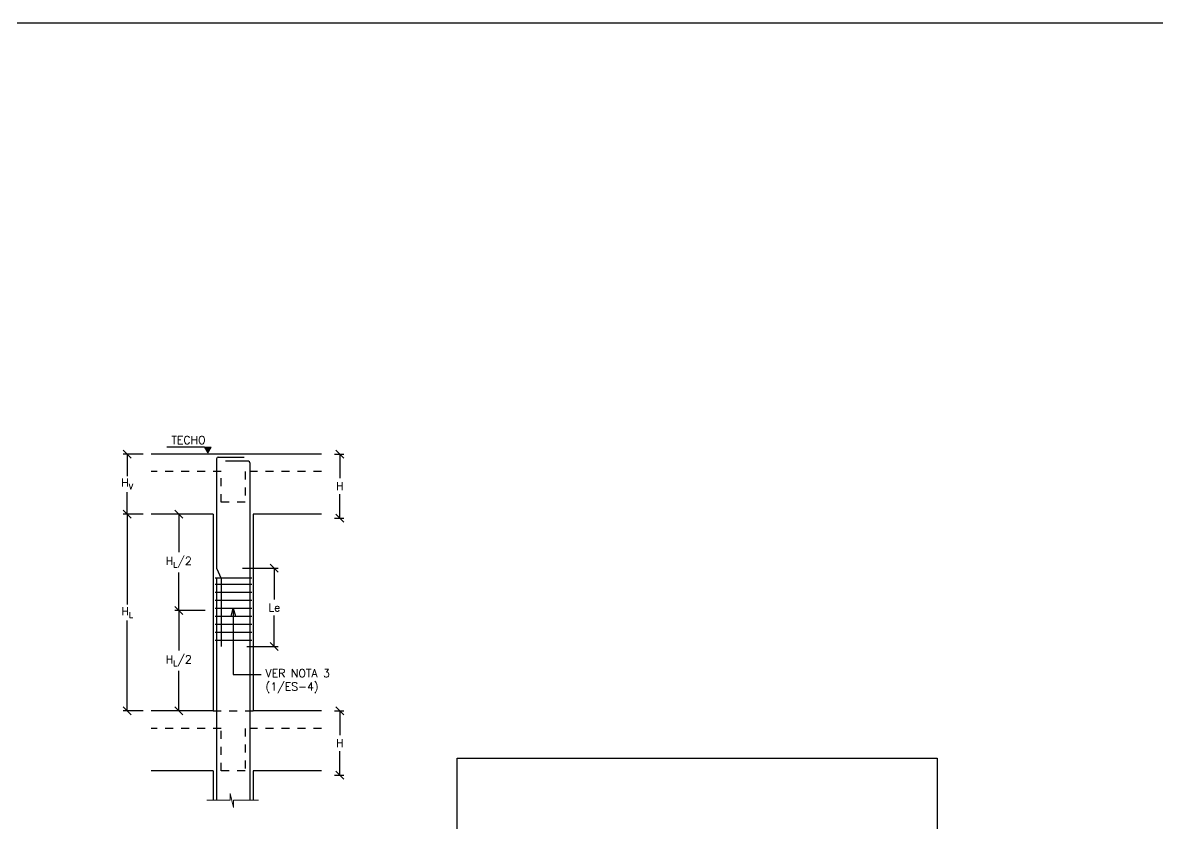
# Model space of a CAD drawing. Header units: metres. Extents: x -25 to 234, y -27 to 52.
# Drawn here: x 186.57 to 200.75, y -4.81 to 5.19 of the extents above; entities that cross this region are included whole.
import ezdxf

# ---------------------------------------------------------------- set-up
doc = ezdxf.new("R2010")
doc.units = ezdxf.units.M
doc.header["$LTSCALE"] = 0.1
doc.header["$MEASUREMENT"] = 0
doc.header["$PDMODE"] = 66
doc.linetypes.add('CONTINUA', pattern=[0])
doc.linetypes.add('HIDDEN', pattern=[0.375, 0.25, -0.125])
for name, color, linetype in [('ACERO', 5, 'Continuous'), ('DIMTEXTO', 4, 'Continuous'), ('DIMZAPATA', 4, 'Continuous'), ('VIGAS-LOSAS', 8, 'Continuous')]:
    doc.layers.add(name, color=color, linetype=linetype)
doc.layers.add('BOVEDILLA', color=8, linetype='Continuous', lineweight=5)
doc.styles.add('SIMPLEX', font='SIMPLEX', dxfattribs={"height": 0.2})
doc.styles.add('SMPLEX', font='simplex.shx')
doc.dimstyles.new('D-50', dxfattribs={"dimscale": 0.5, "dimtxt": 0.2, "dimasz": 0.2, "dimexe": 0.1, "dimexo": 0.2, "dimgap": 0.1, "dimtad": 0, "dimtih": 1, "dimtoh": 1, "dimzin": 0, "dimdsep": 46, "dimtxsty": 'SMPLEX', "dimblk1": 'OBLIQUE', "dimblk2": 'OBLIQUE', "dimsah": 1, "dimcen": 0.2, "dimclrd": 4, "dimclre": 4, "dimclrt": 4, "dimadec": 0, "dimazin": 0, "dimtfac": 1, "dimtmove": 1, "dimatfit": 3, "dimldrblk": 'OPEN30', "dimfxl": 0.1, "dimtolj": 1, "dimtzin": 0, "dimarcsym": 0})
doc.dimstyles.new('DIM-50', dxfattribs={"dimscale": 0.5, "dimtxt": 0.2, "dimasz": 0.2, "dimexe": 0.2, "dimexo": 0.2, "dimgap": 0.1, "dimtad": 0, "dimtih": 1, "dimtoh": 1, "dimzin": 0, "dimdsep": 46, "dimtxsty": 'SMPLEX', "dimblk1": 'OBLIQUE', "dimblk2": 'OBLIQUE', "dimsah": 1, "dimcen": 0.2, "dimclrd": 4, "dimclre": 4, "dimclrt": 4, "dimadec": 0, "dimazin": 0, "dimtfac": 1, "dimtmove": 0, "dimatfit": 3, "dimldrblk": 'OPEN30', "dimfxl": 0.2, "dimfxlon": 1, "dimtolj": 1, "dimtzin": 0, "dimarcsym": 0})

# ---------------------------------------------------------------- blocks, each defined once
blk = doc.blocks.new('_Oblique')
at = {"color": 0, "linetype": 'ByBlock', "lineweight": -2}
blk.add_line((-0.5, -0.5), (0.5, 0.5), dxfattribs=at)
blk = doc.blocks.new('_Open30')
at = {"layer": 'DIMTEXTO', "color": 0, "lineweight": -2}
for p, q in [((-1, 0.27), (0, 0)), ((0, 0), (-1, -0.27)), ((0, 0), (-1, 0))]:
    blk.add_line(p, q, dxfattribs=at)
blk = doc.blocks.new('*D309')
at = {"layer": 'Defpoints', "color": 0, "transparency": 16777216}
for p in [(190.371, -0.2), (190.536, -0.2), (190.371, -1)]:
    blk.add_point(p, dxfattribs=at)
at = {"layer": 'DIMTEXTO', "color": 4, "lineweight": -2, "transparency": 16777216}
for p, q in [((190.471, -0.2), (190.586, -0.2)), ((190.536, -0.2), (190.536, -0.5)), ((190.536, -1), (190.536, -0.7)), ((190.471, -1), (190.586, -1))]:
    blk.add_line(p, q, dxfattribs=at)
at = {"layer": 'DIMTEXTO', "color": 4, "lineweight": -2, "transparency": 16777216, "xscale": 0.1, "yscale": 0.1, "zscale": 0.1}
for p, rotation in [((190.536, -0.2), 90), ((190.536, -1), 270)]:
    blk.add_blockref('_Oblique', p, dxfattribs=dict(at, rotation=rotation))
at = {"layer": 'DIMTEXTO', "color": 4, "transparency": 16777216, "insert": (190.536, -0.6), "char_height": 0.1, "attachment_point": 5, "style": 'SMPLEX'}
blk.add_mtext('\\A1;H', dxfattribs=at)
blk = doc.blocks.new('*D310')
at = {"layer": 'Defpoints', "color": 0, "transparency": 16777216}
for p in [(190.371, -3.411), (190.536, -3.411), (190.371, -4.211)]:
    blk.add_point(p, dxfattribs=at)
at = {"layer": 'DIMTEXTO', "color": 4, "lineweight": -2, "transparency": 16777216}
for p, q in [((190.471, -3.411), (190.586, -3.411)), ((190.536, -3.411), (190.536, -3.711)), ((190.536, -4.211), (190.536, -3.911)), ((190.471, -4.211), (190.586, -4.211))]:
    blk.add_line(p, q, dxfattribs=at)
at = {"layer": 'DIMTEXTO', "color": 4, "lineweight": -2, "transparency": 16777216, "xscale": 0.1, "yscale": 0.1, "zscale": 0.1}
for p, rotation in [((190.536, -3.411), 90), ((190.536, -4.211), 270)]:
    blk.add_blockref('_Oblique', p, dxfattribs=dict(at, rotation=rotation))
at = {"layer": 'DIMTEXTO', "color": 4, "transparency": 16777216, "insert": (190.536, -3.811), "char_height": 0.1, "attachment_point": 5, "style": 'SMPLEX'}
blk.add_mtext('\\A1;H', dxfattribs=at)
blk = doc.blocks.new('*D311')
at = {"layer": 'Defpoints', "color": 0, "transparency": 16777216}
for p in [(188.178, -0.95), (187.879, -3.411), (188.179, -3.411)]:
    blk.add_point(p, dxfattribs=at)
at = {"layer": 'DIMTEXTO', "color": 4, "lineweight": -2, "transparency": 16777216}
for p, q in [((188.078, -0.95), (187.829, -0.95)), ((187.879, -0.95), (187.879, -2.081)), ((187.879, -3.411), (187.879, -2.281)), ((188.079, -3.411), (187.829, -3.411))]:
    blk.add_line(p, q, dxfattribs=at)
at = {"layer": 'DIMTEXTO', "color": 4, "lineweight": -2, "transparency": 16777216, "xscale": 0.1, "yscale": 0.1, "zscale": 0.1}
for p, rotation in [((187.879, -0.95), 90), ((187.879, -3.411), 270)]:
    blk.add_blockref('_Oblique', p, dxfattribs=dict(at, rotation=rotation))
at = {"layer": 'DIMTEXTO', "color": 4, "transparency": 16777216, "insert": (187.879, -2.181), "char_height": 0.1, "width": 0.08108, "attachment_point": 5, "style": 'SMPLEX'}
blk.add_mtext('\\A1;H{\\H0.7x;\\S^ L;}', dxfattribs=at)
blk = doc.blocks.new('*D312')
at = {"layer": 'Defpoints', "color": 0, "transparency": 16777216}
for p in [(188.822, -0.95), (188.523, -2.156), (188.955, -2.156)]:
    blk.add_point(p, dxfattribs=at)
at = {"layer": 'DIMTEXTO', "color": 4, "lineweight": -2, "transparency": 16777216}
for p, q in [((188.722, -0.95), (188.473, -0.95)), ((188.523, -0.95), (188.523, -1.427)), ((188.523, -2.156), (188.523, -1.679)), ((188.855, -2.156), (188.473, -2.156))]:
    blk.add_line(p, q, dxfattribs=at)
at = {"layer": 'DIMTEXTO', "color": 4, "lineweight": -2, "transparency": 16777216, "xscale": 0.1, "yscale": 0.1, "zscale": 0.1}
for p, rotation in [((188.523, -0.95), 90), ((188.523, -2.156), 270)]:
    blk.add_blockref('_Oblique', p, dxfattribs=dict(at, rotation=rotation))
at = {"layer": 'DIMTEXTO', "color": 4, "transparency": 16777216, "insert": (188.523, -1.553), "char_height": 0.1, "width": 0.46533, "attachment_point": 5, "style": 'SMPLEX'}
blk.add_mtext('\\A1;H{\\H0.7x;\\S^ L;\\H1.42857x;/2}', dxfattribs=at)
blk = doc.blocks.new('*D313')
at = {"layer": 'Defpoints', "color": 0, "transparency": 16777216}
for p in [(188.955, -2.156), (188.523, -3.411), (188.955, -3.411)]:
    blk.add_point(p, dxfattribs=at)
at = {"layer": 'DIMTEXTO', "color": 4, "lineweight": -2, "transparency": 16777216}
for p, q in [((188.855, -2.156), (188.473, -2.156)), ((188.523, -2.156), (188.523, -2.657)), ((188.523, -3.411), (188.523, -2.909)), ((188.855, -3.411), (188.473, -3.411))]:
    blk.add_line(p, q, dxfattribs=at)
at = {"layer": 'DIMTEXTO', "color": 4, "lineweight": -2, "transparency": 16777216, "xscale": 0.1, "yscale": 0.1, "zscale": 0.1}
for p, rotation in [((188.523, -2.156), 90), ((188.523, -3.411), 270)]:
    blk.add_blockref('_Oblique', p, dxfattribs=dict(at, rotation=rotation))
at = {"layer": 'DIMTEXTO', "color": 4, "transparency": 16777216, "insert": (188.523, -2.783), "char_height": 0.1, "width": 0.46533, "attachment_point": 5, "style": 'SMPLEX'}
blk.add_mtext('\\A1;H{\\H0.7x;\\S^ L;\\H1.42857x;/2}', dxfattribs=at)
blk = doc.blocks.new('*D314')
at = {"layer": 'Defpoints', "color": 0, "transparency": 16777216}
for p in [(187.879, -0.2), (188.178, -0.2), (188.178, -0.95)]:
    blk.add_point(p, dxfattribs=at)
at = {"layer": 'DIMTEXTO', "color": 4, "lineweight": -2, "transparency": 16777216}
for p, q in [((188.078, -0.2), (187.829, -0.2)), ((187.879, -0.2), (187.879, -0.475)), ((187.879, -0.95), (187.879, -0.675)), ((188.078, -0.95), (187.829, -0.95))]:
    blk.add_line(p, q, dxfattribs=at)
at = {"layer": 'DIMTEXTO', "color": 4, "lineweight": -2, "transparency": 16777216, "xscale": 0.1, "yscale": 0.1, "zscale": 0.1}
for p, rotation in [((187.879, -0.2), 90), ((187.879, -0.95), 270)]:
    blk.add_blockref('_Oblique', p, dxfattribs=dict(at, rotation=rotation))
at = {"layer": 'DIMTEXTO', "color": 4, "transparency": 16777216, "insert": (187.879, -0.575), "char_height": 0.1, "attachment_point": 5, "style": 'SMPLEX'}
blk.add_mtext('\\A1;H{\\H0.7x;\\S^ V;}', dxfattribs=at)
blk = doc.blocks.new('*D315')
at = {"layer": 'Defpoints', "color": 0, "transparency": 16777216}
for p in [(189.218, -1.628), (189.274, -2.606), (189.717, -2.606)]:
    blk.add_point(p, dxfattribs=at)
at = {"layer": 'DIMTEXTO', "color": 4, "lineweight": -2, "transparency": 16777216}
for p, q in [((189.318, -1.628), (189.767, -1.628)), ((189.717, -1.628), (189.717, -2.017)), ((189.717, -2.606), (189.717, -2.217)), ((189.374, -2.606), (189.767, -2.606))]:
    blk.add_line(p, q, dxfattribs=at)
at = {"layer": 'DIMTEXTO', "color": 4, "lineweight": -2, "transparency": 16777216, "xscale": 0.1, "yscale": 0.1, "zscale": 0.1}
for p, rotation in [((189.717, -1.628), 90), ((189.717, -2.606), 270)]:
    blk.add_blockref('_Oblique', p, dxfattribs=dict(at, rotation=rotation))
at = {"layer": 'DIMTEXTO', "color": 4, "transparency": 16777216, "insert": (189.717, -2.117), "char_height": 0.1, "attachment_point": 5, "style": 'SMPLEX'}
blk.add_mtext('\\A1;Le', dxfattribs=at)

msp = doc.modelspace()

# ---------------------------------------------------------------- hatches: boundary and pattern name
msp.add_hatch(color=4).paths.add_polyline_path([(188.8448, -0.1143), (188.9277, -0.1143), (188.8862, -0.186)])

# ---------------------------------------------------------------- linework, layer by layer
at = {"color": 4}
msp.add_line((188.8448, -0.1143), (188.3757, -0.1143), dxfattribs=at)
at = {"color": 1}
for p, q in [((190.3084, -0.2004), (188.1784, -0.2004)), ((188.9545, -0.9504), (188.1784, -0.9504)), ((188.9545, -0.9504), (188.9545, -3.4108)), ((189.4545, -0.9504), (189.4545, -3.4108)), ((190.3084, -0.9504), (189.4545, -0.9504)), ((188.9545, -3.4108), (188.1794, -3.4108)), ((190.3084, -3.4108), (189.4545, -3.4108)), ((188.9545, -4.1608), (188.1794, -4.1608)), ((188.9545, -4.1608), (188.9545, -4.5233)), ((190.3084, -4.1608), (189.4545, -4.1608)), ((189.4545, -4.1608), (189.4545, -4.5233))]:
    msp.add_line(p, q, dxfattribs=at)
at = {"layer": 'ACERO', "color": 5}
for p, q in [((188.9961, -0.2585), (188.9961, -1.6275)), ((189.0161, -0.2385), (189.3404, -0.2385)), ((189.3928, -0.291), (189.106, -0.291)), ((189.4128, -0.311), (189.4128, -4.5233)), ((188.9961, -1.7526), (188.9961, -3.5508)), ((189.0521, -1.7556), (189.0521, -2.6056)), ((188.9957, -3.5508), (188.9957, -4.5233))]:
    msp.add_line(p, q, dxfattribs=at)
at = {"layer": 'ACERO', "ltscale": 0.8}
msp.add_line((188.9961, -1.6275), (189.0521, -1.7556), dxfattribs=at)
at = {"layer": 'ACERO'}
for p, q in [((189.4352, -1.7497), (188.9782, -1.7497)), ((189.4352, -1.8304), (188.9782, -1.8304)), ((189.4352, -1.9304), (188.9782, -1.9304)), ((189.4352, -2.0304), (188.9782, -2.0304)), ((189.4352, -2.1304), (188.9782, -2.1304)), ((189.4352, -2.2304), (188.9782, -2.2304)), ((189.4352, -2.3304), (188.9782, -2.3304)), ((189.4352, -2.4304), (188.9782, -2.4304)), ((189.4352, -2.5304), (188.9782, -2.5304))]:
    msp.add_line(p, q, dxfattribs=at)
at = {"layer": 'ACERO', "color": 5}
for centre, start, end in [((189.0161, -0.2585), 90, 180), ((189.3928, -0.311), 0, 90)]:
    msp.add_arc(centre, 0.02, start, end, dxfattribs=at)
at = {"layer": 'BOVEDILLA', "color": 4}
msp.add_lwpolyline([(188.8862, -0.186), (188.8448, -0.1143), (188.9277, -0.1143)], close=True, dxfattribs=at)
at = {"layer": 'BOVEDILLA', "color": 3}
msp.add_lwpolyline([(188.8754, -4.5233), (189.1662, -4.5233), (189.1662, -4.4422), (189.2056, -4.6183), (189.2074, -4.5239), (189.518, -4.5239)], dxfattribs=at)
at = {"layer": 'DIMTEXTO'}
msp.add_lwpolyline([(192, -4), (198, -4), (198, -10), (192, -10)], close=True, dxfattribs=at)
at = {"layer": 'DIMZAPATA', "linetype": 'CONTINUA'}
msp.add_lwpolyline([(167.6608, 5.1894), (233.8358, 5.1894), (233.8358, -25.4004), (167.6608, -25.4004)], close=True, dxfattribs=at)
at = {"layer": 'VIGAS-LOSAS', "color": 8, "linetype": 'HIDDEN', "ltscale": 0.0005}
for p, q in [((189.0545, -0.4204), (188.1794, -0.4204)), ((189.0545, -0.8008), (189.0545, -0.4204)), ((190.3084, -0.4204), (189.3545, -0.4204)), ((189.3545, -0.4204), (189.3545, -0.8008)), ((189.3545, -0.8008), (189.0545, -0.8008)), ((188.9545, -3.4108), (189.4545, -3.4108)), ((189.0545, -3.6308), (188.1794, -3.6308)), ((189.0545, -4.1608), (189.0545, -3.6308)), ((190.3084, -3.6308), (189.3545, -3.6308)), ((189.3545, -4.1608), (189.0545, -4.1608))]:
    msp.add_line(p, q, dxfattribs=at)
at = {"layer": 'VIGAS-LOSAS', "color": 8, "linetype": 'HIDDEN', "ltscale": 0.002}
msp.add_line((189.3545, -3.6308), (189.3545, -4.1608), dxfattribs=at)

# ---------------------------------------------------------------- texts
at = {"layer": 'DIMTEXTO', "color": 4, "insert": (188.6452, -0.0258), "char_height": 0.1, "attachment_point": 5, "style": 'SIMPLEX'}
msp.add_mtext('TECHO', dxfattribs=at)

# ---------------------------------------------------------------- dimensions: what is measured, and where the dimension line sits
at = {"layer": 'DIMTEXTO'}
for base, p1, p2, text, picture, middle in [((187.8789, -0.2004), (188.1784, -0.9504), (188.1784, -0.2004), 'H{\\H0.7x;\\S^ V;}', '*D314', (187.8789, -0.5754)), ((190.5355, -0.2004), (190.3709, -1.0004), (190.3709, -0.2004), 'H', '*D309', (190.5355, -0.6004)), ((187.8789, -3.4108), (188.1784, -0.9504), (188.1794, -3.4108), 'H{\\H0.7x;\\S^ L;}', '*D311', (187.8789, -2.1806)), ((188.5226, -2.1556), (188.8221, -0.9504), (188.9545, -2.1556), 'H{\\H0.7x;\\S^ L;\\H1.42857x;/2}', '*D312', (188.5226, -1.553)), ((189.7169, -2.6056), (189.2177, -1.6275), (189.2737, -2.6056), 'Le', '*D315', (189.7169, -2.1166)), ((188.5226, -3.4108), (188.9545, -2.1556), (188.9545, -3.4108), 'H{\\H0.7x;\\S^ L;\\H1.42857x;/2}', '*D313', (188.5226, -2.7832)), ((190.5355, -3.4108), (190.3709, -4.2108), (190.3709, -3.4108), 'H', '*D310', (190.5355, -3.8108))]:
    dim = msp.add_linear_dim(base=base, p1=p1, p2=p2, angle=90, text=text, dimstyle='D-50', dxfattribs=at)
    dim.commit()
    dim.dimension.update_dxf_attribs({"geometry": picture, "text_midpoint": middle})

# ---------------------------------------------------------------- leaders
msp.add_leader([(189.2047, -2.1278), (189.2047, -2.9553), (189.5731, -2.9553)], dimstyle='DIM-50', override={"dimtxsty": 'SMPLEX'}, dxfattribs=at)

# ---------------------------------------------------------------- next in the draw order: texts
at = {"layer": 'DIMTEXTO', "insert": (189.6068, -3.0389), "char_height": 0.1, "attachment_point": 4, "style": 'SIMPLEX', "bg_fill": 2}
msp.add_mtext('VER NOTA 3 \\P(1/ES-4)', dxfattribs=at)

doc.saveas('drawing.dxf')
